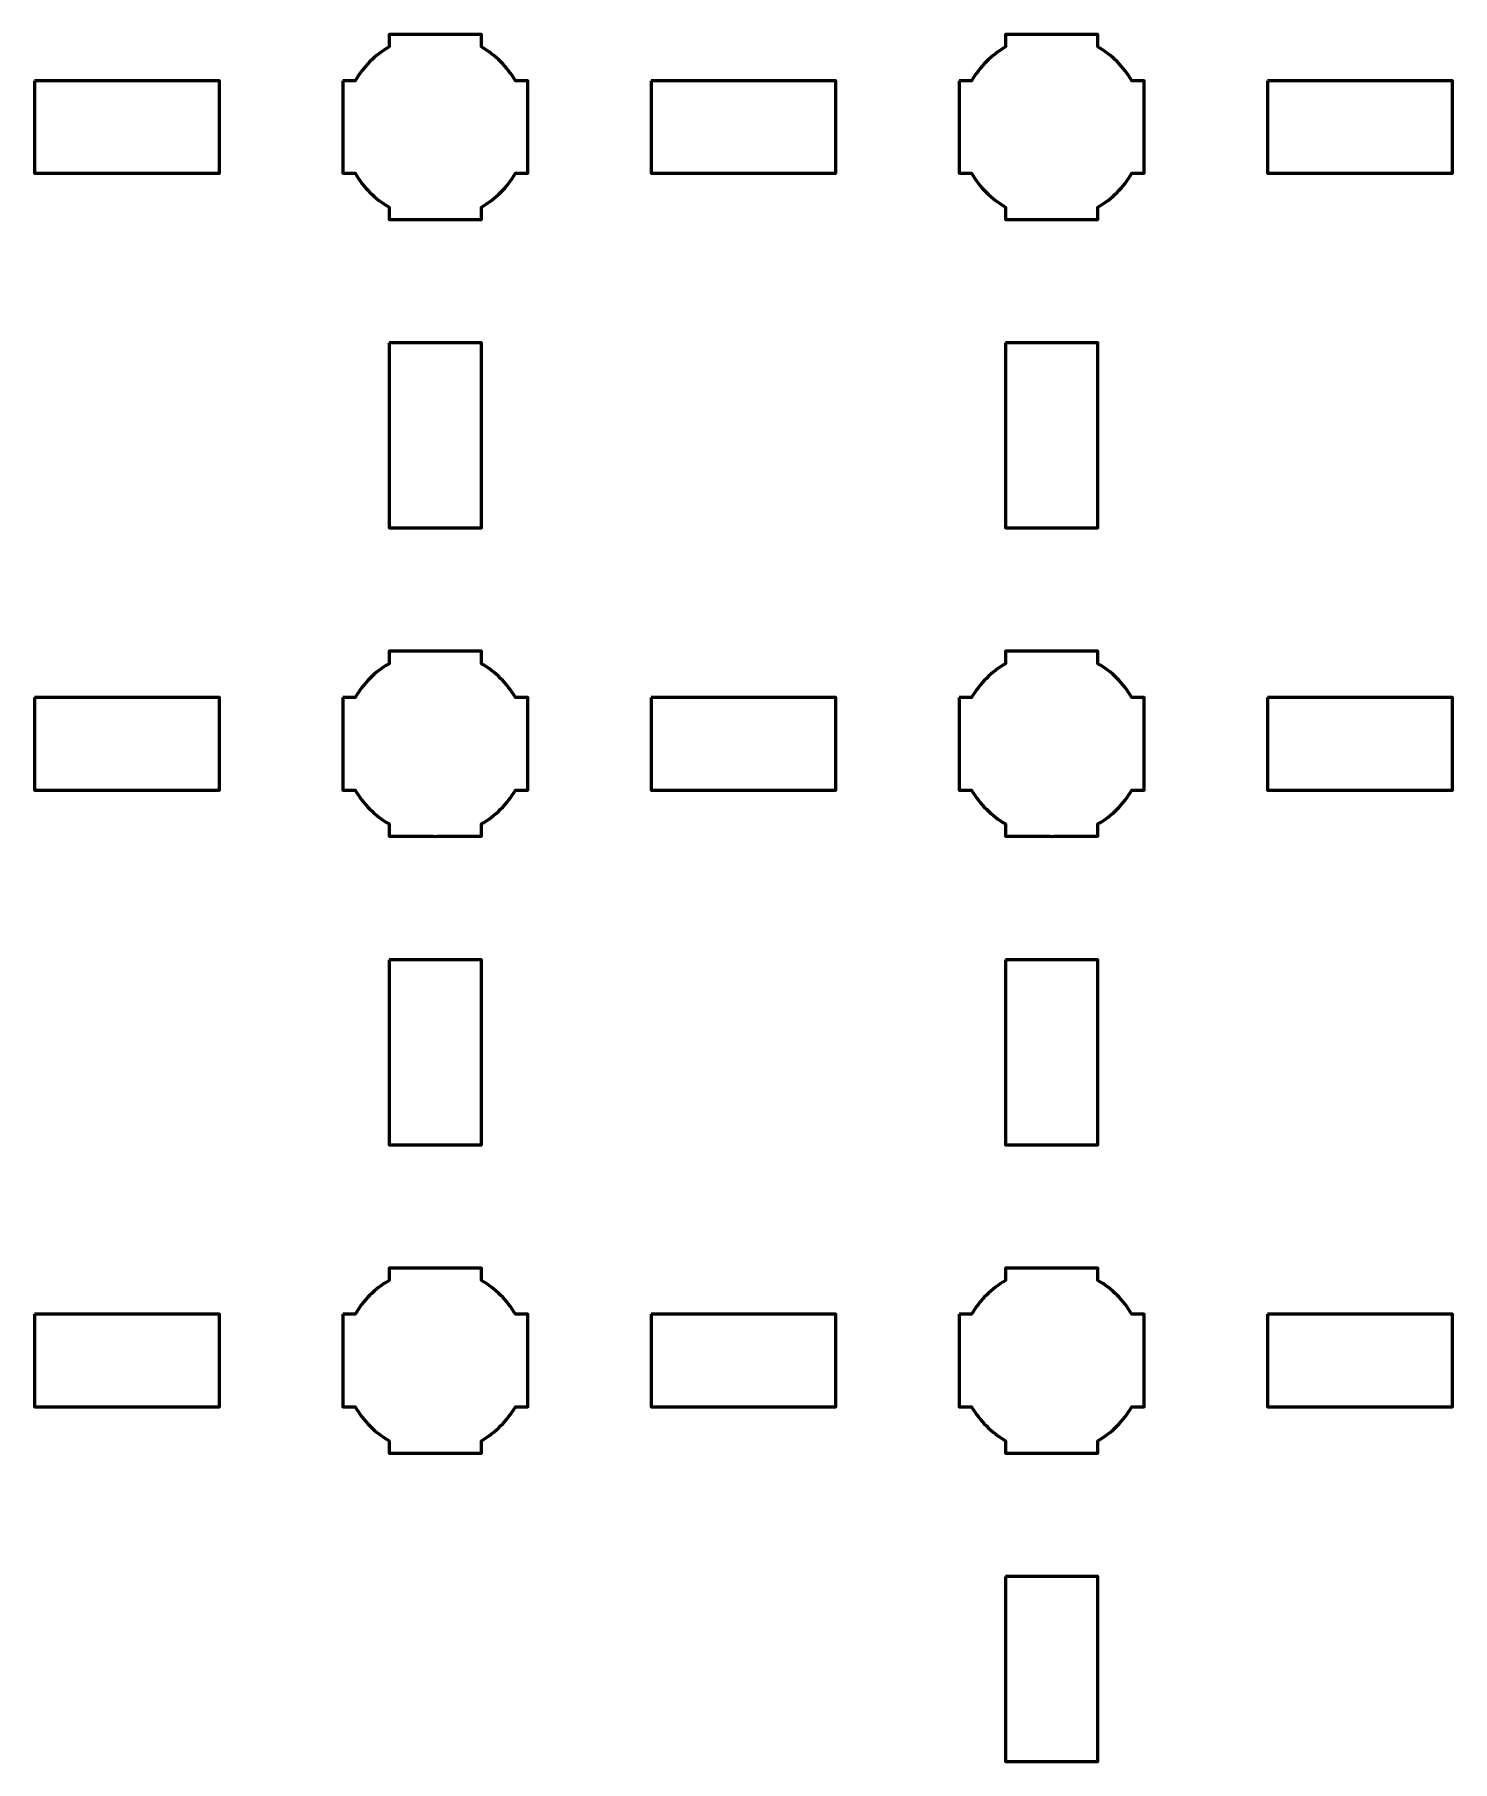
# Model space of a CAD drawing. Header units: centimetres. Extents: x -20.8 to -0.2, y -25.2 to -4.5.
# Drawn here: x -13.8 to -9.2, y -24.15 to -18.55 of the extents above; entities that cross this region are included whole.
import ezdxf

# ---------------------------------------------------------------- set-up
doc = ezdxf.new("R2010")
doc.units = ezdxf.units.CM
doc.header["$MEASUREMENT"] = 0
doc.layers.add('Layer 1', color=7, linetype='Continuous')

msp = doc.modelspace()

# ---------------------------------------------------------------- linework, layer by layer
at = {"layer": 'Layer 1', "lineweight": 53}
for points, knots in [([(-12.80001, -18.69995), (-12.80001, -18.69995), (-12.75981, -18.69995), (-12.75981, -18.69995), (-12.75981, -18.69995), (-12.73348, -18.65443), (-12.69552, -18.6165), (-12.65001, -18.59017), (-12.65001, -18.59017), (-12.65001, -18.59017), (-12.65001, -18.54995), (-12.65001, -18.54995), (-12.65001, -18.54995), (-12.65001, -18.54995), (-12.35001, -18.54995), (-12.35001, -18.54995), (-12.35001, -18.54995), (-12.35001, -18.54995), (-12.35001, -18.59014), (-12.35001, -18.59014), (-12.35001, -18.59014), (-12.30448, -18.61647), (-12.26649, -18.65442), (-12.24013, -18.69995), (-12.24013, -18.69995), (-12.24013, -18.69995), (-12.20001, -18.69995), (-12.20001, -18.69995), (-12.20001, -18.69995), (-12.20001, -18.69995), (-12.20001, -18.84537), (-12.20001, -18.84537), (-12.20001, -18.84537), (-12.20001, -18.84537), (-12.19995, -18.85002), (-12.19995, -18.85002), (-12.19995, -18.85002), (-12.19995, -18.85002), (-12.20001, -18.85466), (-12.20001, -18.85466), (-12.20001, -18.85466), (-12.20001, -18.85466), (-12.20001, -18.99995), (-12.20001, -18.99995), (-12.20001, -18.99995), (-12.20001, -18.99995), (-12.24008, -18.99995), (-12.24008, -18.99995), (-12.24008, -18.99995), (-12.26643, -19.04552), (-12.30443, -19.08353), (-12.35001, -19.10989), (-12.35001, -19.10989), (-12.35001, -19.10989), (-12.35001, -19.14995), (-12.35001, -19.14995), (-12.35001, -19.14995), (-12.35001, -19.14995), (-12.49329, -19.14995), (-12.49329, -19.14995), (-12.49329, -19.14995), (-12.49329, -19.14995), (-12.49996, -19.15003), (-12.49996, -19.15003), (-12.49996, -19.15003), (-12.49996, -19.15003), (-12.50664, -19.14995), (-12.50664, -19.14995), (-12.50664, -19.14995), (-12.50664, -19.14995), (-12.65001, -19.14995), (-12.65001, -19.14995), (-12.65001, -19.14995), (-12.65001, -19.14995), (-12.65001, -19.10985), (-12.65001, -19.10985), (-12.65001, -19.10985), (-12.69555, -19.08349), (-12.73353, -19.0455), (-12.75986, -18.99995), (-12.75986, -18.99995), (-12.75986, -18.99995), (-12.80001, -18.99995), (-12.80001, -18.99995), (-12.80001, -18.99995), (-12.80001, -18.99995), (-12.80001, -18.69995), (-12.80001, -18.69995)], [0, 0, 0, 0, 0.0454545, 0.0454545, 0.0454545, 0.0454545, 0.0909091, 0.0909091, 0.0909091, 0.0909091, 0.1363636, 0.1363636, 0.1363636, 0.1363636, 0.1818182, 0.1818182, 0.1818182, 0.1818182, 0.2272727, 0.2272727, 0.2272727, 0.2272727, 0.2727273, 0.2727273, 0.2727273, 0.2727273, 0.3181818, 0.3181818, 0.3181818, 0.3181818, 0.3636364, 0.3636364, 0.3636364, 0.3636364, 0.4090909, 0.4090909, 0.4090909, 0.4090909, 0.4545455, 0.4545455, 0.4545455, 0.4545455, 0.5, 0.5, 0.5, 0.5, 0.5454545, 0.5454545, 0.5454545, 0.5454545, 0.5909091, 0.5909091, 0.5909091, 0.5909091, 0.6363636, 0.6363636, 0.6363636, 0.6363636, 0.6818182, 0.6818182, 0.6818182, 0.6818182, 0.7272727, 0.7272727, 0.7272727, 0.7272727, 0.7727273, 0.7727273, 0.7727273, 0.7727273, 0.8181818, 0.8181818, 0.8181818, 0.8181818, 0.8636364, 0.8636364, 0.8636364, 0.8636364, 0.9090909, 0.9090909, 0.9090909, 0.9090909, 0.9545455, 0.9545455, 0.9545455, 0.9545455, 1, 1, 1, 1]), ([(-10.80001, -18.69995), (-10.80001, -18.69995), (-10.75981, -18.69995), (-10.75981, -18.69995), (-10.75981, -18.69995), (-10.73348, -18.65443), (-10.69552, -18.6165), (-10.65001, -18.59017), (-10.65001, -18.59017), (-10.65001, -18.59017), (-10.65001, -18.54995), (-10.65001, -18.54995), (-10.65001, -18.54995), (-10.65001, -18.54995), (-10.35001, -18.54995), (-10.35001, -18.54995), (-10.35001, -18.54995), (-10.35001, -18.54995), (-10.35001, -18.59014), (-10.35001, -18.59014), (-10.35001, -18.59014), (-10.30448, -18.61647), (-10.26649, -18.65442), (-10.24013, -18.69995), (-10.24013, -18.69995), (-10.24013, -18.69995), (-10.20001, -18.69995), (-10.20001, -18.69995), (-10.20001, -18.69995), (-10.20001, -18.69995), (-10.20001, -18.84537), (-10.20001, -18.84537), (-10.20001, -18.84537), (-10.20001, -18.84537), (-10.19995, -18.85002), (-10.19995, -18.85002), (-10.19995, -18.85002), (-10.19995, -18.85002), (-10.20001, -18.85466), (-10.20001, -18.85466), (-10.20001, -18.85466), (-10.20001, -18.85466), (-10.20001, -18.99995), (-10.20001, -18.99995), (-10.20001, -18.99995), (-10.20001, -18.99995), (-10.24008, -18.99995), (-10.24008, -18.99995), (-10.24008, -18.99995), (-10.26643, -19.04552), (-10.30443, -19.08353), (-10.35001, -19.10989), (-10.35001, -19.10989), (-10.35001, -19.10989), (-10.35001, -19.14995), (-10.35001, -19.14995), (-10.35001, -19.14995), (-10.35001, -19.14995), (-10.49329, -19.14995), (-10.49329, -19.14995), (-10.49329, -19.14995), (-10.49329, -19.14995), (-10.49996, -19.15003), (-10.49996, -19.15003), (-10.49996, -19.15003), (-10.49996, -19.15003), (-10.50664, -19.14995), (-10.50664, -19.14995), (-10.50664, -19.14995), (-10.50664, -19.14995), (-10.65001, -19.14995), (-10.65001, -19.14995), (-10.65001, -19.14995), (-10.65001, -19.14995), (-10.65001, -19.10985), (-10.65001, -19.10985), (-10.65001, -19.10985), (-10.69555, -19.08349), (-10.73353, -19.0455), (-10.75986, -18.99995), (-10.75986, -18.99995), (-10.75986, -18.99995), (-10.80001, -18.99995), (-10.80001, -18.99995), (-10.80001, -18.99995), (-10.80001, -18.99995), (-10.80001, -18.69995), (-10.80001, -18.69995)], [0, 0, 0, 0, 0.0454545, 0.0454545, 0.0454545, 0.0454545, 0.0909091, 0.0909091, 0.0909091, 0.0909091, 0.1363636, 0.1363636, 0.1363636, 0.1363636, 0.1818182, 0.1818182, 0.1818182, 0.1818182, 0.2272727, 0.2272727, 0.2272727, 0.2272727, 0.2727273, 0.2727273, 0.2727273, 0.2727273, 0.3181818, 0.3181818, 0.3181818, 0.3181818, 0.3636364, 0.3636364, 0.3636364, 0.3636364, 0.4090909, 0.4090909, 0.4090909, 0.4090909, 0.4545455, 0.4545455, 0.4545455, 0.4545455, 0.5, 0.5, 0.5, 0.5, 0.5454545, 0.5454545, 0.5454545, 0.5454545, 0.5909091, 0.5909091, 0.5909091, 0.5909091, 0.6363636, 0.6363636, 0.6363636, 0.6363636, 0.6818182, 0.6818182, 0.6818182, 0.6818182, 0.7272727, 0.7272727, 0.7272727, 0.7272727, 0.7727273, 0.7727273, 0.7727273, 0.7727273, 0.8181818, 0.8181818, 0.8181818, 0.8181818, 0.8636364, 0.8636364, 0.8636364, 0.8636364, 0.9090909, 0.9090909, 0.9090909, 0.9090909, 0.9545455, 0.9545455, 0.9545455, 0.9545455, 1, 1, 1, 1]), ([(-13.8, -18.69994), (-13.8, -18.69994), (-13.19999, -18.69994), (-13.19999, -18.69994), (-13.19999, -18.69994), (-13.19999, -18.69994), (-13.19999, -18.99994), (-13.19999, -18.99994), (-13.19999, -18.99994), (-13.19999, -18.99994), (-13.8, -18.99994), (-13.8, -18.99994), (-13.8, -18.99994), (-13.8, -18.99994), (-13.8, -18.69994), (-13.8, -18.69994)], [0, 0, 0, 0, 0.25, 0.25, 0.25, 0.25, 0.5, 0.5, 0.5, 0.5, 0.75, 0.75, 0.75, 0.75, 1, 1, 1, 1]), ([(-11.8, -18.69997), (-11.8, -18.69997), (-11.19999, -18.69997), (-11.19999, -18.69997), (-11.19999, -18.69997), (-11.19999, -18.69997), (-11.19999, -18.99998), (-11.19999, -18.99998), (-11.19999, -18.99998), (-11.19999, -18.99998), (-11.8, -18.99998), (-11.8, -18.99998), (-11.8, -18.99998), (-11.8, -18.99998), (-11.8, -18.69997), (-11.8, -18.69997)], [0, 0, 0, 0, 0.25, 0.25, 0.25, 0.25, 0.5, 0.5, 0.5, 0.5, 0.75, 0.75, 0.75, 0.75, 1, 1, 1, 1]), ([(-9.79993, -18.69997), (-9.79993, -18.69997), (-9.19993, -18.69997), (-9.19993, -18.69997), (-9.19993, -18.69997), (-9.19993, -18.69997), (-9.19993, -18.99998), (-9.19993, -18.99998), (-9.19993, -18.99998), (-9.19993, -18.99998), (-9.79993, -18.99998), (-9.79993, -18.99998), (-9.79993, -18.99998), (-9.79993, -18.99998), (-9.79993, -18.69997), (-9.79993, -18.69997)], [0, 0, 0, 0, 0.25, 0.25, 0.25, 0.25, 0.5, 0.5, 0.5, 0.5, 0.75, 0.75, 0.75, 0.75, 1, 1, 1, 1]), ([(-12.64998, -19.54999), (-12.64998, -19.54999), (-12.34998, -19.54999), (-12.34998, -19.54999), (-12.34998, -19.54999), (-12.34998, -19.54999), (-12.34998, -20.14999), (-12.34998, -20.14999), (-12.34998, -20.14999), (-12.34998, -20.14999), (-12.64998, -20.14999), (-12.64998, -20.14999), (-12.64998, -20.14999), (-12.64998, -20.14999), (-12.64998, -19.54999), (-12.64998, -19.54999)], [0, 0, 0, 0, 0.25, 0.25, 0.25, 0.25, 0.5, 0.5, 0.5, 0.5, 0.75, 0.75, 0.75, 0.75, 1, 1, 1, 1]), ([(-10.65005, -19.54999), (-10.65005, -19.54999), (-10.35005, -19.54999), (-10.35005, -19.54999), (-10.35005, -19.54999), (-10.35005, -19.54999), (-10.35005, -20.14999), (-10.35005, -20.14999), (-10.35005, -20.14999), (-10.35005, -20.14999), (-10.65005, -20.14999), (-10.65005, -20.14999), (-10.65005, -20.14999), (-10.65005, -20.14999), (-10.65005, -19.54999), (-10.65005, -19.54999)], [0, 0, 0, 0, 0.25, 0.25, 0.25, 0.25, 0.5, 0.5, 0.5, 0.5, 0.75, 0.75, 0.75, 0.75, 1, 1, 1, 1]), ([(-12.80001, -20.69995), (-12.80001, -20.69995), (-12.75981, -20.69995), (-12.75981, -20.69995), (-12.75981, -20.69995), (-12.73348, -20.65443), (-12.69552, -20.6165), (-12.65001, -20.59017), (-12.65001, -20.59017), (-12.65001, -20.59017), (-12.65001, -20.54995), (-12.65001, -20.54995), (-12.65001, -20.54995), (-12.65001, -20.54995), (-12.35001, -20.54995), (-12.35001, -20.54995), (-12.35001, -20.54995), (-12.35001, -20.54995), (-12.35001, -20.59014), (-12.35001, -20.59014), (-12.35001, -20.59014), (-12.30448, -20.61647), (-12.26649, -20.65442), (-12.24013, -20.69995), (-12.24013, -20.69995), (-12.24013, -20.69995), (-12.20001, -20.69995), (-12.20001, -20.69995), (-12.20001, -20.69995), (-12.20001, -20.69995), (-12.20001, -20.84537), (-12.20001, -20.84537), (-12.20001, -20.84537), (-12.20001, -20.84537), (-12.19995, -20.85002), (-12.19995, -20.85002), (-12.19995, -20.85002), (-12.19995, -20.85002), (-12.20001, -20.85466), (-12.20001, -20.85466), (-12.20001, -20.85466), (-12.20001, -20.85466), (-12.20001, -20.99995), (-12.20001, -20.99995), (-12.20001, -20.99995), (-12.20001, -20.99995), (-12.24008, -20.99995), (-12.24008, -20.99995), (-12.24008, -20.99995), (-12.26643, -21.04552), (-12.30443, -21.08353), (-12.35001, -21.10989), (-12.35001, -21.10989), (-12.35001, -21.10989), (-12.35001, -21.14995), (-12.35001, -21.14995), (-12.35001, -21.14995), (-12.35001, -21.14995), (-12.49329, -21.14995), (-12.49329, -21.14995), (-12.49329, -21.14995), (-12.49329, -21.14995), (-12.49996, -21.15003), (-12.49996, -21.15003), (-12.49996, -21.15003), (-12.49996, -21.15003), (-12.50664, -21.14995), (-12.50664, -21.14995), (-12.50664, -21.14995), (-12.50664, -21.14995), (-12.65001, -21.14995), (-12.65001, -21.14995), (-12.65001, -21.14995), (-12.65001, -21.14995), (-12.65001, -21.10985), (-12.65001, -21.10985), (-12.65001, -21.10985), (-12.69555, -21.08349), (-12.73353, -21.0455), (-12.75986, -20.99995), (-12.75986, -20.99995), (-12.75986, -20.99995), (-12.80001, -20.99995), (-12.80001, -20.99995), (-12.80001, -20.99995), (-12.80001, -20.99995), (-12.80001, -20.69995), (-12.80001, -20.69995)], [0, 0, 0, 0, 0.0454545, 0.0454545, 0.0454545, 0.0454545, 0.0909091, 0.0909091, 0.0909091, 0.0909091, 0.1363636, 0.1363636, 0.1363636, 0.1363636, 0.1818182, 0.1818182, 0.1818182, 0.1818182, 0.2272727, 0.2272727, 0.2272727, 0.2272727, 0.2727273, 0.2727273, 0.2727273, 0.2727273, 0.3181818, 0.3181818, 0.3181818, 0.3181818, 0.3636364, 0.3636364, 0.3636364, 0.3636364, 0.4090909, 0.4090909, 0.4090909, 0.4090909, 0.4545455, 0.4545455, 0.4545455, 0.4545455, 0.5, 0.5, 0.5, 0.5, 0.5454545, 0.5454545, 0.5454545, 0.5454545, 0.5909091, 0.5909091, 0.5909091, 0.5909091, 0.6363636, 0.6363636, 0.6363636, 0.6363636, 0.6818182, 0.6818182, 0.6818182, 0.6818182, 0.7272727, 0.7272727, 0.7272727, 0.7272727, 0.7727273, 0.7727273, 0.7727273, 0.7727273, 0.8181818, 0.8181818, 0.8181818, 0.8181818, 0.8636364, 0.8636364, 0.8636364, 0.8636364, 0.9090909, 0.9090909, 0.9090909, 0.9090909, 0.9545455, 0.9545455, 0.9545455, 0.9545455, 1, 1, 1, 1]), ([(-10.80001, -20.69995), (-10.80001, -20.69995), (-10.75981, -20.69995), (-10.75981, -20.69995), (-10.75981, -20.69995), (-10.73348, -20.65443), (-10.69552, -20.6165), (-10.65001, -20.59017), (-10.65001, -20.59017), (-10.65001, -20.59017), (-10.65001, -20.54995), (-10.65001, -20.54995), (-10.65001, -20.54995), (-10.65001, -20.54995), (-10.35001, -20.54995), (-10.35001, -20.54995), (-10.35001, -20.54995), (-10.35001, -20.54995), (-10.35001, -20.59014), (-10.35001, -20.59014), (-10.35001, -20.59014), (-10.30448, -20.61647), (-10.26649, -20.65442), (-10.24013, -20.69995), (-10.24013, -20.69995), (-10.24013, -20.69995), (-10.20001, -20.69995), (-10.20001, -20.69995), (-10.20001, -20.69995), (-10.20001, -20.69995), (-10.20001, -20.84537), (-10.20001, -20.84537), (-10.20001, -20.84537), (-10.20001, -20.84537), (-10.19995, -20.85002), (-10.19995, -20.85002), (-10.19995, -20.85002), (-10.19995, -20.85002), (-10.20001, -20.85466), (-10.20001, -20.85466), (-10.20001, -20.85466), (-10.20001, -20.85466), (-10.20001, -20.99995), (-10.20001, -20.99995), (-10.20001, -20.99995), (-10.20001, -20.99995), (-10.24008, -20.99995), (-10.24008, -20.99995), (-10.24008, -20.99995), (-10.26643, -21.04552), (-10.30443, -21.08353), (-10.35001, -21.10989), (-10.35001, -21.10989), (-10.35001, -21.10989), (-10.35001, -21.14995), (-10.35001, -21.14995), (-10.35001, -21.14995), (-10.35001, -21.14995), (-10.49329, -21.14995), (-10.49329, -21.14995), (-10.49329, -21.14995), (-10.49329, -21.14995), (-10.49996, -21.15003), (-10.49996, -21.15003), (-10.49996, -21.15003), (-10.49996, -21.15003), (-10.50664, -21.14995), (-10.50664, -21.14995), (-10.50664, -21.14995), (-10.50664, -21.14995), (-10.65001, -21.14995), (-10.65001, -21.14995), (-10.65001, -21.14995), (-10.65001, -21.14995), (-10.65001, -21.10985), (-10.65001, -21.10985), (-10.65001, -21.10985), (-10.69555, -21.08349), (-10.73353, -21.0455), (-10.75986, -20.99995), (-10.75986, -20.99995), (-10.75986, -20.99995), (-10.80001, -20.99995), (-10.80001, -20.99995), (-10.80001, -20.99995), (-10.80001, -20.99995), (-10.80001, -20.69995), (-10.80001, -20.69995)], [0, 0, 0, 0, 0.0454545, 0.0454545, 0.0454545, 0.0454545, 0.0909091, 0.0909091, 0.0909091, 0.0909091, 0.1363636, 0.1363636, 0.1363636, 0.1363636, 0.1818182, 0.1818182, 0.1818182, 0.1818182, 0.2272727, 0.2272727, 0.2272727, 0.2272727, 0.2727273, 0.2727273, 0.2727273, 0.2727273, 0.3181818, 0.3181818, 0.3181818, 0.3181818, 0.3636364, 0.3636364, 0.3636364, 0.3636364, 0.4090909, 0.4090909, 0.4090909, 0.4090909, 0.4545455, 0.4545455, 0.4545455, 0.4545455, 0.5, 0.5, 0.5, 0.5, 0.5454545, 0.5454545, 0.5454545, 0.5454545, 0.5909091, 0.5909091, 0.5909091, 0.5909091, 0.6363636, 0.6363636, 0.6363636, 0.6363636, 0.6818182, 0.6818182, 0.6818182, 0.6818182, 0.7272727, 0.7272727, 0.7272727, 0.7272727, 0.7727273, 0.7727273, 0.7727273, 0.7727273, 0.8181818, 0.8181818, 0.8181818, 0.8181818, 0.8636364, 0.8636364, 0.8636364, 0.8636364, 0.9090909, 0.9090909, 0.9090909, 0.9090909, 0.9545455, 0.9545455, 0.9545455, 0.9545455, 1, 1, 1, 1]), ([(-13.8, -20.69994), (-13.8, -20.69994), (-13.19999, -20.69994), (-13.19999, -20.69994), (-13.19999, -20.69994), (-13.19999, -20.69994), (-13.19999, -20.99994), (-13.19999, -20.99994), (-13.19999, -20.99994), (-13.19999, -20.99994), (-13.8, -20.99994), (-13.8, -20.99994), (-13.8, -20.99994), (-13.8, -20.99994), (-13.8, -20.69994), (-13.8, -20.69994)], [0, 0, 0, 0, 0.25, 0.25, 0.25, 0.25, 0.5, 0.5, 0.5, 0.5, 0.75, 0.75, 0.75, 0.75, 1, 1, 1, 1]), ([(-11.8, -20.69997), (-11.8, -20.69997), (-11.19999, -20.69997), (-11.19999, -20.69997), (-11.19999, -20.69997), (-11.19999, -20.69997), (-11.19999, -20.99998), (-11.19999, -20.99998), (-11.19999, -20.99998), (-11.19999, -20.99998), (-11.8, -20.99998), (-11.8, -20.99998), (-11.8, -20.99998), (-11.8, -20.99998), (-11.8, -20.69997), (-11.8, -20.69997)], [0, 0, 0, 0, 0.25, 0.25, 0.25, 0.25, 0.5, 0.5, 0.5, 0.5, 0.75, 0.75, 0.75, 0.75, 1, 1, 1, 1]), ([(-9.79993, -20.69997), (-9.79993, -20.69997), (-9.19993, -20.69997), (-9.19993, -20.69997), (-9.19993, -20.69997), (-9.19993, -20.69997), (-9.19993, -20.99998), (-9.19993, -20.99998), (-9.19993, -20.99998), (-9.19993, -20.99998), (-9.79993, -20.99998), (-9.79993, -20.99998), (-9.79993, -20.99998), (-9.79993, -20.99998), (-9.79993, -20.69997), (-9.79993, -20.69997)], [0, 0, 0, 0, 0.25, 0.25, 0.25, 0.25, 0.5, 0.5, 0.5, 0.5, 0.75, 0.75, 0.75, 0.75, 1, 1, 1, 1]), ([(-12.64998, -21.54999), (-12.64998, -21.54999), (-12.34998, -21.54999), (-12.34998, -21.54999), (-12.34998, -21.54999), (-12.34998, -21.54999), (-12.34998, -22.14999), (-12.34998, -22.14999), (-12.34998, -22.14999), (-12.34998, -22.14999), (-12.64998, -22.14999), (-12.64998, -22.14999), (-12.64998, -22.14999), (-12.64998, -22.14999), (-12.64998, -21.54999), (-12.64998, -21.54999)], [0, 0, 0, 0, 0.25, 0.25, 0.25, 0.25, 0.5, 0.5, 0.5, 0.5, 0.75, 0.75, 0.75, 0.75, 1, 1, 1, 1]), ([(-10.65005, -21.54999), (-10.65005, -21.54999), (-10.35005, -21.54999), (-10.35005, -21.54999), (-10.35005, -21.54999), (-10.35005, -21.54999), (-10.35005, -22.14999), (-10.35005, -22.14999), (-10.35005, -22.14999), (-10.35005, -22.14999), (-10.65005, -22.14999), (-10.65005, -22.14999), (-10.65005, -22.14999), (-10.65005, -22.14999), (-10.65005, -21.54999), (-10.65005, -21.54999)], [0, 0, 0, 0, 0.25, 0.25, 0.25, 0.25, 0.5, 0.5, 0.5, 0.5, 0.75, 0.75, 0.75, 0.75, 1, 1, 1, 1]), ([(-12.80001, -22.69995), (-12.80001, -22.69995), (-12.75981, -22.69995), (-12.75981, -22.69995), (-12.75981, -22.69995), (-12.73348, -22.65443), (-12.69552, -22.6165), (-12.65001, -22.59017), (-12.65001, -22.59017), (-12.65001, -22.59017), (-12.65001, -22.54995), (-12.65001, -22.54995), (-12.65001, -22.54995), (-12.65001, -22.54995), (-12.35001, -22.54995), (-12.35001, -22.54995), (-12.35001, -22.54995), (-12.35001, -22.54995), (-12.35001, -22.59014), (-12.35001, -22.59014), (-12.35001, -22.59014), (-12.30448, -22.61647), (-12.26649, -22.65442), (-12.24013, -22.69995), (-12.24013, -22.69995), (-12.24013, -22.69995), (-12.20001, -22.69995), (-12.20001, -22.69995), (-12.20001, -22.69995), (-12.20001, -22.69995), (-12.20001, -22.84537), (-12.20001, -22.84537), (-12.20001, -22.84537), (-12.20001, -22.84537), (-12.19995, -22.85002), (-12.19995, -22.85002), (-12.19995, -22.85002), (-12.19995, -22.85002), (-12.20001, -22.85466), (-12.20001, -22.85466), (-12.20001, -22.85466), (-12.20001, -22.85466), (-12.20001, -22.99995), (-12.20001, -22.99995), (-12.20001, -22.99995), (-12.20001, -22.99995), (-12.24008, -22.99995), (-12.24008, -22.99995), (-12.24008, -22.99995), (-12.26643, -23.04552), (-12.30443, -23.08353), (-12.35001, -23.10989), (-12.35001, -23.10989), (-12.35001, -23.10989), (-12.35001, -23.14995), (-12.35001, -23.14995), (-12.35001, -23.14995), (-12.35001, -23.14995), (-12.49329, -23.14995), (-12.49329, -23.14995), (-12.49329, -23.14995), (-12.49329, -23.14995), (-12.49996, -23.15003), (-12.49996, -23.15003), (-12.49996, -23.15003), (-12.49996, -23.15003), (-12.50664, -23.14995), (-12.50664, -23.14995), (-12.50664, -23.14995), (-12.50664, -23.14995), (-12.65001, -23.14995), (-12.65001, -23.14995), (-12.65001, -23.14995), (-12.65001, -23.14995), (-12.65001, -23.10985), (-12.65001, -23.10985), (-12.65001, -23.10985), (-12.69555, -23.08349), (-12.73353, -23.0455), (-12.75986, -22.99995), (-12.75986, -22.99995), (-12.75986, -22.99995), (-12.80001, -22.99995), (-12.80001, -22.99995), (-12.80001, -22.99995), (-12.80001, -22.99995), (-12.80001, -22.69995), (-12.80001, -22.69995)], [0, 0, 0, 0, 0.0454545, 0.0454545, 0.0454545, 0.0454545, 0.0909091, 0.0909091, 0.0909091, 0.0909091, 0.1363636, 0.1363636, 0.1363636, 0.1363636, 0.1818182, 0.1818182, 0.1818182, 0.1818182, 0.2272727, 0.2272727, 0.2272727, 0.2272727, 0.2727273, 0.2727273, 0.2727273, 0.2727273, 0.3181818, 0.3181818, 0.3181818, 0.3181818, 0.3636364, 0.3636364, 0.3636364, 0.3636364, 0.4090909, 0.4090909, 0.4090909, 0.4090909, 0.4545455, 0.4545455, 0.4545455, 0.4545455, 0.5, 0.5, 0.5, 0.5, 0.5454545, 0.5454545, 0.5454545, 0.5454545, 0.5909091, 0.5909091, 0.5909091, 0.5909091, 0.6363636, 0.6363636, 0.6363636, 0.6363636, 0.6818182, 0.6818182, 0.6818182, 0.6818182, 0.7272727, 0.7272727, 0.7272727, 0.7272727, 0.7727273, 0.7727273, 0.7727273, 0.7727273, 0.8181818, 0.8181818, 0.8181818, 0.8181818, 0.8636364, 0.8636364, 0.8636364, 0.8636364, 0.9090909, 0.9090909, 0.9090909, 0.9090909, 0.9545455, 0.9545455, 0.9545455, 0.9545455, 1, 1, 1, 1]), ([(-10.80001, -22.69995), (-10.80001, -22.69995), (-10.75981, -22.69995), (-10.75981, -22.69995), (-10.75981, -22.69995), (-10.73348, -22.65443), (-10.69552, -22.6165), (-10.65001, -22.59017), (-10.65001, -22.59017), (-10.65001, -22.59017), (-10.65001, -22.54995), (-10.65001, -22.54995), (-10.65001, -22.54995), (-10.65001, -22.54995), (-10.35001, -22.54995), (-10.35001, -22.54995), (-10.35001, -22.54995), (-10.35001, -22.54995), (-10.35001, -22.59014), (-10.35001, -22.59014), (-10.35001, -22.59014), (-10.30448, -22.61647), (-10.26649, -22.65442), (-10.24013, -22.69995), (-10.24013, -22.69995), (-10.24013, -22.69995), (-10.20001, -22.69995), (-10.20001, -22.69995), (-10.20001, -22.69995), (-10.20001, -22.69995), (-10.20001, -22.84537), (-10.20001, -22.84537), (-10.20001, -22.84537), (-10.20001, -22.84537), (-10.19995, -22.85002), (-10.19995, -22.85002), (-10.19995, -22.85002), (-10.19995, -22.85002), (-10.20001, -22.85466), (-10.20001, -22.85466), (-10.20001, -22.85466), (-10.20001, -22.85466), (-10.20001, -22.99995), (-10.20001, -22.99995), (-10.20001, -22.99995), (-10.20001, -22.99995), (-10.24008, -22.99995), (-10.24008, -22.99995), (-10.24008, -22.99995), (-10.26643, -23.04552), (-10.30443, -23.08353), (-10.35001, -23.10989), (-10.35001, -23.10989), (-10.35001, -23.10989), (-10.35001, -23.14995), (-10.35001, -23.14995), (-10.35001, -23.14995), (-10.35001, -23.14995), (-10.49329, -23.14995), (-10.49329, -23.14995), (-10.49329, -23.14995), (-10.49329, -23.14995), (-10.49996, -23.15003), (-10.49996, -23.15003), (-10.49996, -23.15003), (-10.49996, -23.15003), (-10.50664, -23.14995), (-10.50664, -23.14995), (-10.50664, -23.14995), (-10.50664, -23.14995), (-10.65001, -23.14995), (-10.65001, -23.14995), (-10.65001, -23.14995), (-10.65001, -23.14995), (-10.65001, -23.10985), (-10.65001, -23.10985), (-10.65001, -23.10985), (-10.69555, -23.08349), (-10.73353, -23.0455), (-10.75986, -22.99995), (-10.75986, -22.99995), (-10.75986, -22.99995), (-10.80001, -22.99995), (-10.80001, -22.99995), (-10.80001, -22.99995), (-10.80001, -22.99995), (-10.80001, -22.69995), (-10.80001, -22.69995)], [0, 0, 0, 0, 0.0454545, 0.0454545, 0.0454545, 0.0454545, 0.0909091, 0.0909091, 0.0909091, 0.0909091, 0.1363636, 0.1363636, 0.1363636, 0.1363636, 0.1818182, 0.1818182, 0.1818182, 0.1818182, 0.2272727, 0.2272727, 0.2272727, 0.2272727, 0.2727273, 0.2727273, 0.2727273, 0.2727273, 0.3181818, 0.3181818, 0.3181818, 0.3181818, 0.3636364, 0.3636364, 0.3636364, 0.3636364, 0.4090909, 0.4090909, 0.4090909, 0.4090909, 0.4545455, 0.4545455, 0.4545455, 0.4545455, 0.5, 0.5, 0.5, 0.5, 0.5454545, 0.5454545, 0.5454545, 0.5454545, 0.5909091, 0.5909091, 0.5909091, 0.5909091, 0.6363636, 0.6363636, 0.6363636, 0.6363636, 0.6818182, 0.6818182, 0.6818182, 0.6818182, 0.7272727, 0.7272727, 0.7272727, 0.7272727, 0.7727273, 0.7727273, 0.7727273, 0.7727273, 0.8181818, 0.8181818, 0.8181818, 0.8181818, 0.8636364, 0.8636364, 0.8636364, 0.8636364, 0.9090909, 0.9090909, 0.9090909, 0.9090909, 0.9545455, 0.9545455, 0.9545455, 0.9545455, 1, 1, 1, 1]), ([(-13.8, -22.69994), (-13.8, -22.69994), (-13.19999, -22.69994), (-13.19999, -22.69994), (-13.19999, -22.69994), (-13.19999, -22.69994), (-13.19999, -22.99994), (-13.19999, -22.99994), (-13.19999, -22.99994), (-13.19999, -22.99994), (-13.8, -22.99994), (-13.8, -22.99994), (-13.8, -22.99994), (-13.8, -22.99994), (-13.8, -22.69994), (-13.8, -22.69994)], [0, 0, 0, 0, 0.25, 0.25, 0.25, 0.25, 0.5, 0.5, 0.5, 0.5, 0.75, 0.75, 0.75, 0.75, 1, 1, 1, 1]), ([(-11.8, -22.69997), (-11.8, -22.69997), (-11.19999, -22.69997), (-11.19999, -22.69997), (-11.19999, -22.69997), (-11.19999, -22.69997), (-11.19999, -22.99998), (-11.19999, -22.99998), (-11.19999, -22.99998), (-11.19999, -22.99998), (-11.8, -22.99998), (-11.8, -22.99998), (-11.8, -22.99998), (-11.8, -22.99998), (-11.8, -22.69997), (-11.8, -22.69997)], [0, 0, 0, 0, 0.25, 0.25, 0.25, 0.25, 0.5, 0.5, 0.5, 0.5, 0.75, 0.75, 0.75, 0.75, 1, 1, 1, 1]), ([(-9.79993, -22.69997), (-9.79993, -22.69997), (-9.19993, -22.69997), (-9.19993, -22.69997), (-9.19993, -22.69997), (-9.19993, -22.69997), (-9.19993, -22.99998), (-9.19993, -22.99998), (-9.19993, -22.99998), (-9.19993, -22.99998), (-9.79993, -22.99998), (-9.79993, -22.99998), (-9.79993, -22.99998), (-9.79993, -22.99998), (-9.79993, -22.69997), (-9.79993, -22.69997)], [0, 0, 0, 0, 0.25, 0.25, 0.25, 0.25, 0.5, 0.5, 0.5, 0.5, 0.75, 0.75, 0.75, 0.75, 1, 1, 1, 1]), ([(-10.65005, -23.54999), (-10.65005, -23.54999), (-10.35005, -23.54999), (-10.35005, -23.54999), (-10.35005, -23.54999), (-10.35005, -23.54999), (-10.35005, -24.14999), (-10.35005, -24.14999), (-10.35005, -24.14999), (-10.35005, -24.14999), (-10.65005, -24.14999), (-10.65005, -24.14999), (-10.65005, -24.14999), (-10.65005, -24.14999), (-10.65005, -23.54999), (-10.65005, -23.54999)], [0, 0, 0, 0, 0.25, 0.25, 0.25, 0.25, 0.5, 0.5, 0.5, 0.5, 0.75, 0.75, 0.75, 0.75, 1, 1, 1, 1])]:
    msp.add_open_spline(points, degree=3, knots=knots, dxfattribs=at)

doc.saveas('drawing.dxf')
